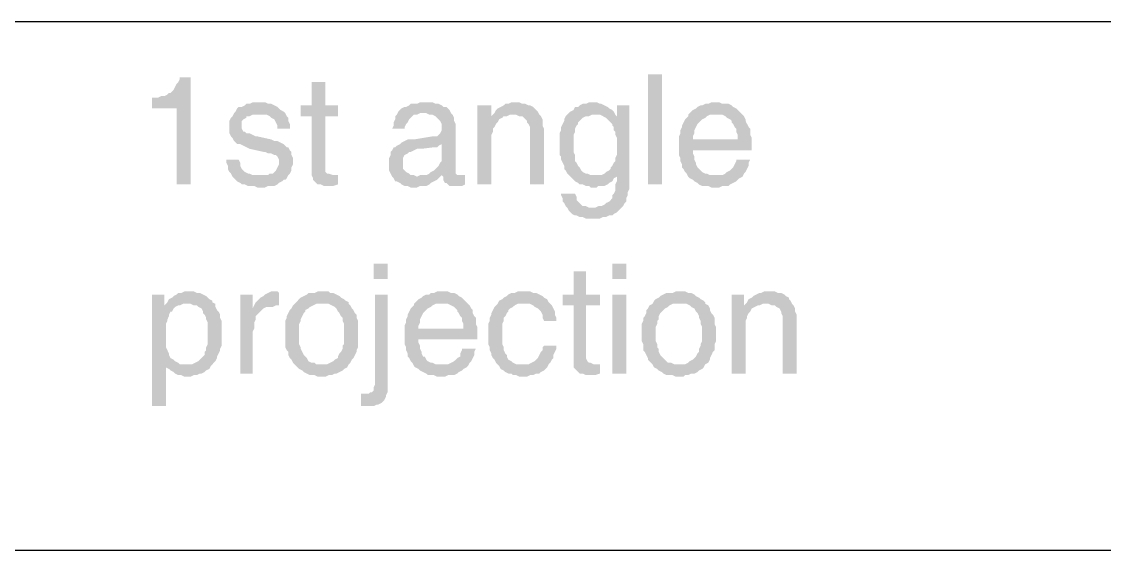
# Model space of a CAD drawing. Header units: millimetres. Extents: x 1336 to 2438, y 1230 to 1601.
# Drawn here: x 2333.88 to 2365.41, y 1323.27 to 1338.66 of the extents above; entities that cross this region are included whole.
import ezdxf

# ---------------------------------------------------------------- set-up
doc = ezdxf.new("R2010")
doc.units = ezdxf.units.MM

msp = doc.modelspace()

# ---------------------------------------------------------------- hatches: boundary and pattern name
at = {"transparency": 33554559}
for points in [[(2352.115, 1333.925), (2352.115, 1337.129), (2352.521, 1337.129), (2352.521, 1333.925)], [(2338.801, 1337.039), (2338.485, 1337.039), (2338.485, 1336.994), (2338.44, 1336.904), (2338.395, 1336.858), (2338.35, 1336.768), (2338.304, 1336.678), (2338.259, 1336.633), (2338.214, 1336.588), (2338.169, 1336.588), (2338.124, 1336.542), (2338.034, 1336.497), (2337.943, 1336.497), (2337.853, 1336.452), (2337.673, 1336.452), (2337.673, 1336.136), (2338.395, 1336.136), (2338.395, 1333.925), (2338.801, 1333.925)], [(2342.727, 1336.904), (2342.321, 1336.904), (2342.321, 1336.227), (2342.005, 1336.227), (2342.005, 1335.911), (2342.321, 1335.911), (2342.321, 1334.196), (2342.366, 1334.105), (2342.366, 1334.06), (2342.412, 1334.015), (2342.457, 1333.97), (2342.502, 1333.925), (2342.592, 1333.925), (2342.682, 1333.88), (2342.953, 1333.88), (2343.089, 1333.925), (2343.089, 1334.196), (2342.953, 1334.196), (2342.818, 1334.241), (2342.773, 1334.241), (2342.727, 1334.286), (2342.727, 1335.911), (2343.089, 1335.911), (2343.089, 1336.227), (2342.727, 1336.227)], [(2340.787, 1336.317), (2340.606, 1336.317), (2340.516, 1336.272), (2340.426, 1336.272), (2340.381, 1336.227), (2340.29, 1336.181), (2340.2, 1336.181), (2340.155, 1336.136), (2340.11, 1336.046), (2340.065, 1336.001), (2340.02, 1335.911), (2339.974, 1335.865), (2339.929, 1335.775), (2339.929, 1335.414), (2339.974, 1335.324), (2340.02, 1335.279), (2340.065, 1335.189), (2340.11, 1335.143), (2340.155, 1335.098), (2340.245, 1335.098), (2340.335, 1335.053), (2340.426, 1335.008), (2340.516, 1334.963), (2340.922, 1334.873), (2340.967, 1334.873), (2341.058, 1334.827), (2341.148, 1334.827), (2341.238, 1334.782), (2341.283, 1334.782), (2341.328, 1334.737), (2341.373, 1334.647), (2341.373, 1334.512), (2341.328, 1334.421), (2341.283, 1334.331), (2341.238, 1334.286), (2341.193, 1334.241), (2341.103, 1334.241), (2341.058, 1334.196), (2340.832, 1334.196), (2340.02, 1334.15), (2340.065, 1334.105), (2340.11, 1334.06), (2340.155, 1334.015), (2340.245, 1333.97), (2340.29, 1333.925), (2340.381, 1333.925), (2340.471, 1333.88), (2340.651, 1333.88), (2340.742, 1333.835), (2340.967, 1333.835), (2341.058, 1333.88), (2341.238, 1333.88), (2341.328, 1333.925), (2341.373, 1333.97), (2341.464, 1334.015), (2341.509, 1334.06), (2341.554, 1334.06), (2341.599, 1334.105), (2341.644, 1334.196), (2341.689, 1334.241), (2341.735, 1334.331), (2341.735, 1334.421), (2341.78, 1334.512), (2341.78, 1334.602), (2341.78, 1334.692), (2341.735, 1334.782), (2341.735, 1334.873), (2341.689, 1334.918), (2341.644, 1335.008), (2341.599, 1335.008), (2341.554, 1335.053), (2341.509, 1335.098), (2341.419, 1335.143), (2341.328, 1335.189), (2341.238, 1335.189), (2341.148, 1335.234), (2340.742, 1335.324), (2340.697, 1335.324), (2340.606, 1335.369), (2340.516, 1335.414), (2340.426, 1335.414), (2340.381, 1335.459), (2340.335, 1335.459), (2340.29, 1335.55), (2340.29, 1335.775), (2340.335, 1335.82), (2340.426, 1335.865), (2340.426, 1335.911), (2340.516, 1335.911), (2340.606, 1335.956), (2340.787, 1335.956), (2341.554, 1336.001), (2341.509, 1336.046), (2341.419, 1336.091), (2341.373, 1336.136), (2341.328, 1336.181), (2341.238, 1336.227), (2341.148, 1336.272), (2341.058, 1336.272), (2340.967, 1336.317), (2340.877, 1336.317)], [(2345.661, 1336.317), (2345.481, 1336.317), (2345.39, 1336.272), (2345.21, 1336.272), (2345.165, 1336.227), (2345.074, 1336.181), (2345.029, 1336.181), (2344.939, 1336.136), (2344.894, 1336.091), (2344.849, 1336.046), (2344.804, 1335.956), (2344.758, 1335.911), (2344.758, 1335.82), (2344.713, 1335.73), (2344.713, 1335.64), (2344.668, 1335.55), (2345.029, 1335.55), (2345.029, 1335.595), (2345.074, 1335.685), (2345.119, 1335.73), (2345.165, 1335.82), (2345.21, 1335.865), (2345.255, 1335.911), (2345.3, 1335.956), (2345.39, 1335.956), (2345.481, 1336.001), (2346.383, 1336.001), (2346.338, 1336.091), (2346.293, 1336.136), (2346.248, 1336.181), (2346.157, 1336.181), (2346.112, 1336.227), (2346.022, 1336.272), (2345.932, 1336.272), (2345.842, 1336.317), (2345.751, 1336.317)], [(2347.557, 1336.227), (2347.15, 1336.227), (2347.15, 1333.925), (2347.557, 1333.925), (2347.557, 1335.143), (2347.557, 1335.369), (2347.602, 1335.459), (2347.602, 1335.55), (2347.647, 1335.595), (2347.692, 1335.685), (2347.737, 1335.73), (2347.737, 1335.73), (2347.782, 1335.82), (2347.873, 1335.865), (2347.557, 1335.911)], [(2348.279, 1336.317), (2348.143, 1336.317), (2348.053, 1336.272), (2347.963, 1336.272), (2347.918, 1336.227), (2347.827, 1336.181), (2347.737, 1336.136), (2347.692, 1336.091), (2347.647, 1336.001), (2347.557, 1335.911), (2347.873, 1335.865), (2347.918, 1335.911), (2348.008, 1335.911), (2348.098, 1335.956), (2348.956, 1335.956), (2348.911, 1336.046), (2348.865, 1336.091), (2348.82, 1336.136), (2348.775, 1336.181), (2348.685, 1336.227), (2348.64, 1336.227), (2348.549, 1336.272), (2348.459, 1336.272), (2348.369, 1336.317)], [(2350.535, 1336.317), (2350.4, 1336.317), (2350.31, 1336.272), (2350.219, 1336.272), (2350.129, 1336.227), (2350.084, 1336.181), (2349.994, 1336.181), (2349.949, 1336.091), (2349.858, 1336.046), (2349.813, 1336.001), (2349.768, 1335.956), (2350.716, 1335.956), (2350.806, 1335.911), (2350.896, 1335.865), (2351.212, 1335.911), (2351.167, 1335.956), (2351.167, 1335.956), (2351.122, 1336.046), (2351.077, 1336.091), (2350.987, 1336.136), (2350.942, 1336.181), (2350.851, 1336.227), (2350.761, 1336.272), (2350.716, 1336.272), (2350.626, 1336.317)], [(2351.573, 1336.227), (2351.212, 1336.227), (2351.212, 1335.911), (2350.896, 1335.865), (2350.942, 1335.82), (2350.987, 1335.775), (2351.077, 1335.685), (2351.077, 1335.64), (2351.122, 1335.595), (2351.122, 1335.504), (2351.167, 1335.459), (2351.167, 1335.369), (2351.212, 1335.279), (2351.212, 1334.782), (2351.167, 1334.692), (2351.167, 1334.602), (2351.122, 1334.557), (2351.077, 1334.466), (2351.032, 1334.421), (2351.032, 1334.376), (2350.987, 1334.331), (2350.896, 1334.286), (2350.851, 1334.241), (2350.761, 1334.196), (2350.58, 1334.196), (2351.212, 1334.15), (2351.212, 1334.015), (2351.167, 1333.925), (2351.167, 1333.744), (2351.122, 1333.654), (2351.077, 1333.609), (2351.077, 1333.519), (2351.032, 1333.473), (2350.987, 1333.428), (2350.896, 1333.383), (2350.851, 1333.338), (2350.761, 1333.293), (2350.671, 1333.293), (2350.58, 1333.248), (2350.49, 1333.248), (2351.348, 1333.248), (2351.393, 1333.293), (2351.438, 1333.383), (2351.483, 1333.428), (2351.483, 1333.519), (2351.528, 1333.609), (2351.528, 1333.699), (2351.573, 1333.789), (2351.573, 1334.06)], [(2354.101, 1336.317), (2353.965, 1336.317), (2353.875, 1336.272), (2353.785, 1336.272), (2353.695, 1336.227), (2353.649, 1336.227), (2353.559, 1336.181), (2353.514, 1336.136), (2353.424, 1336.091), (2353.379, 1336.046), (2353.288, 1335.956), (2354.281, 1335.956), (2354.372, 1335.911), (2354.417, 1335.865), (2354.507, 1335.82), (2354.552, 1335.775), (2354.552, 1335.73), (2354.597, 1335.685), (2354.642, 1335.595), (2354.687, 1335.55), (2354.687, 1335.459), (2354.733, 1335.369), (2354.733, 1335.234), (2353.018, 1335.234), (2353.018, 1334.782), (2353.063, 1334.692), (2353.063, 1334.602), (2353.108, 1334.512), (2353.108, 1334.421), (2353.153, 1334.376), (2353.198, 1334.286), (2353.243, 1334.241), (2353.288, 1334.15), (2354.101, 1334.196), (2353.92, 1334.196), (2353.83, 1334.241), (2353.785, 1334.241), (2353.695, 1334.286), (2353.649, 1334.331), (2353.559, 1334.421), (2353.559, 1334.421), (2353.514, 1334.512), (2353.514, 1334.557), (2353.469, 1334.647), (2353.469, 1334.737), (2353.424, 1334.827), (2353.424, 1334.918), (2355.139, 1334.918), (2355.139, 1335.279), (2355.094, 1335.369), (2355.094, 1335.55), (2355.049, 1335.595), (2355.003, 1335.685), (2354.958, 1335.775), (2354.958, 1335.82), (2354.913, 1335.911), (2354.868, 1335.956), (2354.823, 1336.001), (2354.733, 1336.091), (2354.687, 1336.136), (2354.597, 1336.181), (2354.552, 1336.227), (2354.462, 1336.272), (2354.281, 1336.272), (2354.191, 1336.317)], [(2341.554, 1336.001), (2340.787, 1335.956), (2341.012, 1335.956), (2341.103, 1335.911), (2341.148, 1335.865), (2341.148, 1335.865), (2341.238, 1335.82), (2341.283, 1335.73), (2341.328, 1335.64), (2341.328, 1335.55), (2341.689, 1335.55), (2341.689, 1335.685), (2341.644, 1335.775), (2341.644, 1335.865), (2341.599, 1335.911)], [(2346.383, 1336.001), (2345.571, 1336.001), (2345.661, 1336.001), (2345.751, 1335.956), (2345.842, 1335.956), (2345.932, 1335.911), (2345.977, 1335.865), (2346.022, 1335.82), (2346.067, 1335.775), (2346.112, 1335.685), (2346.112, 1335.504), (2346.067, 1335.414), (2346.022, 1335.369), (2345.977, 1335.324), (2345.842, 1335.324), (2345.3, 1335.234), (2345.119, 1335.234), (2345.029, 1335.189), (2344.939, 1335.143), (2344.894, 1335.098), (2346.112, 1335.098), (2346.112, 1334.692), (2346.112, 1334.602), (2346.067, 1334.557), (2346.022, 1334.466), (2345.977, 1334.421), (2345.887, 1334.331), (2345.887, 1334.331), (2345.796, 1334.286), (2345.751, 1334.241), (2345.661, 1334.196), (2345.481, 1334.196), (2345.39, 1334.15), (2344.668, 1334.15), (2344.713, 1334.105), (2344.758, 1334.015), (2344.804, 1334.015), (2344.894, 1333.97), (2344.939, 1333.925), (2345.029, 1333.88), (2345.119, 1333.88), (2345.21, 1333.835), (2345.39, 1333.835), (2345.481, 1333.88), (2345.661, 1333.88), (2345.751, 1333.925), (2345.796, 1333.97), (2345.887, 1334.015), (2345.977, 1334.06), (2346.022, 1334.105), (2346.067, 1334.15), (2346.112, 1334.196), (2346.564, 1334.196), (2346.519, 1334.241), (2346.519, 1335.685), (2346.473, 1335.775), (2346.473, 1335.865), (2346.428, 1335.956)], [(2348.956, 1335.956), (2348.188, 1335.956), (2348.279, 1335.956), (2348.369, 1335.911), (2348.459, 1335.911), (2348.504, 1335.865), (2348.549, 1335.82), (2348.595, 1335.775), (2348.595, 1335.73), (2348.64, 1335.685), (2348.685, 1335.595), (2348.685, 1333.925), (2349.091, 1333.925), (2349.091, 1335.55), (2349.046, 1335.64), (2349.046, 1335.82), (2349.001, 1335.911)], [(2349.768, 1335.956), (2349.723, 1335.911), (2349.678, 1335.82), (2349.678, 1335.775), (2349.633, 1335.685), (2349.588, 1335.595), (2349.588, 1335.504), (2349.542, 1335.414), (2349.542, 1334.782), (2349.588, 1334.737), (2349.588, 1334.647), (2349.633, 1334.557), (2349.678, 1334.466), (2349.678, 1334.376), (2349.723, 1334.331), (2349.768, 1334.241), (2349.813, 1334.196), (2349.858, 1334.15), (2349.949, 1334.06), (2349.994, 1334.015), (2350.084, 1333.97), (2350.129, 1333.925), (2350.219, 1333.925), (2350.31, 1333.88), (2350.4, 1333.88), (2350.445, 1333.835), (2350.626, 1333.835), (2350.671, 1333.88), (2350.851, 1333.88), (2350.942, 1333.925), (2350.987, 1333.97), (2351.077, 1334.015), (2351.122, 1334.105), (2351.212, 1334.15), (2351.212, 1334.15), (2350.58, 1334.196), (2350.445, 1334.196), (2350.355, 1334.241), (2350.31, 1334.241), (2350.219, 1334.286), (2350.174, 1334.331), (2350.129, 1334.421), (2350.084, 1334.466), (2350.039, 1334.557), (2349.994, 1334.602), (2349.994, 1334.782), (2349.949, 1334.873), (2349.949, 1335.369), (2349.994, 1335.459), (2349.994, 1335.55), (2350.039, 1335.64), (2350.084, 1335.685), (2350.084, 1335.73), (2350.129, 1335.775), (2350.174, 1335.82), (2350.219, 1335.865), (2350.31, 1335.911), (2350.4, 1335.911), (2350.49, 1335.956), (2350.58, 1335.956)], [(2353.288, 1335.956), (2353.288, 1335.911), (2353.243, 1335.865), (2353.198, 1335.82), (2353.153, 1335.73), (2353.108, 1335.64), (2353.108, 1335.595), (2353.063, 1335.504), (2353.063, 1335.414), (2353.018, 1335.324), (2353.018, 1335.234), (2353.424, 1335.234), (2353.424, 1335.324), (2353.469, 1335.414), (2353.469, 1335.504), (2353.514, 1335.595), (2353.559, 1335.685), (2353.604, 1335.73), (2353.649, 1335.775), (2353.695, 1335.82), (2353.785, 1335.865), (2353.83, 1335.911), (2353.92, 1335.956), (2354.101, 1335.956)], [(2344.894, 1335.098), (2344.804, 1335.053), (2344.758, 1335.008), (2344.713, 1335.008), (2344.668, 1334.918), (2344.623, 1334.873), (2344.623, 1334.782), (2344.578, 1334.692), (2344.578, 1334.512), (2344.578, 1334.331), (2344.623, 1334.241), (2344.668, 1334.15), (2345.39, 1334.15), (2345.3, 1334.196), (2345.21, 1334.196), (2345.165, 1334.241), (2345.074, 1334.286), (2345.029, 1334.331), (2344.984, 1334.376), (2344.984, 1334.692), (2345.029, 1334.782), (2345.119, 1334.827), (2345.165, 1334.873), (2345.21, 1334.873), (2345.3, 1334.918), (2345.39, 1334.963), (2345.526, 1334.963), (2345.887, 1335.008), (2345.977, 1335.008), (2346.022, 1335.053), (2346.112, 1335.098)], [(2340.2, 1334.647), (2339.839, 1334.647), (2339.839, 1334.557), (2339.884, 1334.466), (2339.884, 1334.376), (2339.929, 1334.286), (2339.974, 1334.241), (2340.02, 1334.15), (2340.832, 1334.196), (2340.606, 1334.196), (2340.516, 1334.241), (2340.471, 1334.241), (2340.381, 1334.286), (2340.335, 1334.331), (2340.29, 1334.376), (2340.245, 1334.466), (2340.245, 1334.557)], [(2355.094, 1334.647), (2354.687, 1334.647), (2354.687, 1334.602), (2354.642, 1334.512), (2354.597, 1334.421), (2354.552, 1334.376), (2354.507, 1334.331), (2354.417, 1334.286), (2354.372, 1334.241), (2354.281, 1334.196), (2354.101, 1334.196), (2353.288, 1334.15), (2353.288, 1334.15), (2353.334, 1334.105), (2353.424, 1334.06), (2353.469, 1334.015), (2353.559, 1333.97), (2353.604, 1333.925), (2353.695, 1333.88), (2353.875, 1333.88), (2353.965, 1333.835), (2354.191, 1333.835), (2354.281, 1333.88), (2354.462, 1333.88), (2354.507, 1333.925), (2354.597, 1333.97), (2354.687, 1334.015), (2354.733, 1334.06), (2354.778, 1334.105), (2354.868, 1334.15), (2354.913, 1334.241), (2354.958, 1334.286), (2355.003, 1334.376), (2355.049, 1334.466), (2355.049, 1334.557)], [(2346.564, 1334.196), (2346.112, 1334.196), (2346.157, 1334.15), (2346.654, 1334.196), (2346.609, 1334.196)], [(2346.789, 1334.196), (2346.654, 1334.196), (2346.157, 1334.15), (2346.157, 1334.06), (2346.203, 1333.97), (2346.248, 1333.97), (2346.293, 1333.925), (2346.338, 1333.88), (2346.699, 1333.88), (2346.789, 1333.925)], [(2349.994, 1333.654), (2349.588, 1333.654), (2349.588, 1333.609), (2349.633, 1333.519), (2349.633, 1333.428), (2349.678, 1333.383), (2349.723, 1333.293), (2349.768, 1333.248), (2349.813, 1333.158), (2349.858, 1333.112), (2349.903, 1333.067), (2349.994, 1333.022), (2350.039, 1333.022), (2350.129, 1332.977), (2350.219, 1332.977), (2350.31, 1332.932), (2350.716, 1332.932), (2350.806, 1332.977), (2350.896, 1332.977), (2350.987, 1333.022), (2351.077, 1333.022), (2351.122, 1333.067), (2351.212, 1333.112), (2351.257, 1333.158), (2351.303, 1333.203), (2351.348, 1333.248), (2350.4, 1333.248), (2350.31, 1333.293), (2350.219, 1333.293), (2350.174, 1333.338), (2350.129, 1333.383), (2350.039, 1333.473), (2350.039, 1333.564)], [(2344.533, 1331.172), (2344.533, 1331.623), (2344.127, 1331.623), (2344.127, 1331.172)], [(2350.31, 1331.397), (2349.949, 1331.397), (2349.949, 1330.72), (2349.633, 1330.72), (2349.633, 1330.404), (2349.949, 1330.404), (2349.949, 1328.599), (2349.994, 1328.554), (2350.039, 1328.509), (2350.084, 1328.464), (2350.129, 1328.419), (2350.219, 1328.419), (2350.31, 1328.374), (2350.58, 1328.374), (2350.716, 1328.419), (2350.716, 1328.689), (2350.535, 1328.689), (2350.445, 1328.735), (2350.4, 1328.735), (2350.355, 1328.78), (2350.31, 1328.87), (2350.31, 1330.404), (2350.716, 1330.404), (2350.716, 1330.72), (2350.31, 1330.72)], [(2351.483, 1331.172), (2351.483, 1331.623), (2351.077, 1331.623), (2351.077, 1331.172)], [(2338.711, 1330.811), (2338.62, 1330.811), (2338.53, 1330.766), (2338.44, 1330.766), (2338.395, 1330.72), (2338.304, 1330.675), (2338.259, 1330.63), (2338.169, 1330.585), (2338.124, 1330.495), (2338.079, 1330.45), (2338.034, 1330.404), (2338.485, 1330.404), (2338.575, 1330.45), (2338.666, 1330.45), (2339.433, 1330.495), (2339.433, 1330.54), (2339.343, 1330.585), (2339.297, 1330.63), (2339.252, 1330.675), (2339.162, 1330.72), (2339.072, 1330.766), (2338.981, 1330.766), (2338.891, 1330.811), (2338.801, 1330.811)], [(2341.238, 1330.811), (2341.148, 1330.811), (2341.058, 1330.766), (2340.967, 1330.72), (2340.922, 1330.675), (2340.832, 1330.63), (2340.787, 1330.585), (2340.697, 1330.495), (2340.697, 1330.495), (2340.651, 1330.404), (2341.373, 1330.404), (2341.373, 1330.766), (2341.328, 1330.811)], [(2342.592, 1330.811), (2342.502, 1330.811), (2342.412, 1330.766), (2342.231, 1330.766), (2342.186, 1330.72), (2342.096, 1330.675), (2342.005, 1330.63), (2341.96, 1330.585), (2341.915, 1330.54), (2341.825, 1330.45), (2341.825, 1330.45), (2341.78, 1330.404), (2341.735, 1330.314), (2341.689, 1330.269), (2341.644, 1330.179), (2341.599, 1330.089), (2341.599, 1330.043), (2341.554, 1329.953), (2341.554, 1329.186), (2341.599, 1329.096), (2341.644, 1329.051), (2341.644, 1328.96), (2341.689, 1328.87), (2341.735, 1328.825), (2341.78, 1328.735), (2341.825, 1328.689), (2342.592, 1328.689), (2342.457, 1328.689), (2342.412, 1328.735), (2342.321, 1328.735), (2342.231, 1328.78), (2342.186, 1328.87), (2342.141, 1328.915), (2342.096, 1328.96), (2342.05, 1329.051), (2342.005, 1329.141), (2342.005, 1329.186), (2341.96, 1329.276), (2341.96, 1329.863), (2342.005, 1329.953), (2342.005, 1329.998), (2342.05, 1330.089), (2342.096, 1330.179), (2342.141, 1330.224), (2342.141, 1330.269), (2342.231, 1330.314), (2342.276, 1330.359), (2342.366, 1330.404), (2342.457, 1330.45), (2342.592, 1330.45), (2343.404, 1330.495), (2343.314, 1330.54), (2343.269, 1330.585), (2343.179, 1330.63), (2343.134, 1330.675), (2343.043, 1330.72), (2342.953, 1330.766), (2342.863, 1330.766), (2342.818, 1330.811), (2342.727, 1330.811)], [(2346.112, 1330.811), (2345.977, 1330.811), (2345.887, 1330.766), (2345.796, 1330.766), (2345.751, 1330.72), (2345.661, 1330.72), (2345.571, 1330.675), (2345.526, 1330.63), (2345.435, 1330.585), (2345.39, 1330.54), (2345.3, 1330.45), (2346.293, 1330.45), (2346.383, 1330.404), (2346.473, 1330.359), (2346.519, 1330.314), (2346.564, 1330.269), (2346.564, 1330.224), (2346.609, 1330.179), (2346.654, 1330.089), (2346.699, 1330.043), (2346.699, 1329.953), (2346.744, 1329.863), (2346.744, 1329.728), (2345.029, 1329.728), (2345.029, 1329.276), (2345.074, 1329.186), (2345.074, 1329.096), (2345.119, 1329.005), (2345.119, 1328.915), (2345.165, 1328.87), (2345.21, 1328.78), (2345.255, 1328.735), (2345.3, 1328.644), (2346.112, 1328.689), (2345.932, 1328.689), (2345.842, 1328.735), (2345.796, 1328.735), (2345.706, 1328.78), (2345.661, 1328.825), (2345.616, 1328.915), (2345.571, 1328.915), (2345.526, 1329.005), (2345.526, 1329.051), (2345.481, 1329.141), (2345.481, 1329.231), (2345.435, 1329.321), (2345.435, 1329.412), (2347.15, 1329.412), (2347.15, 1329.773), (2347.105, 1329.863), (2347.105, 1330.043), (2347.06, 1330.089), (2347.015, 1330.179), (2347.015, 1330.269), (2346.97, 1330.314), (2346.925, 1330.404), (2346.88, 1330.45), (2346.834, 1330.495), (2346.744, 1330.585), (2346.699, 1330.63), (2346.609, 1330.675), (2346.564, 1330.72), (2346.473, 1330.766), (2346.383, 1330.766), (2346.293, 1330.811), (2346.203, 1330.811)], [(2348.504, 1330.811), (2348.324, 1330.811), (2348.234, 1330.766), (2348.143, 1330.766), (2348.053, 1330.72), (2348.008, 1330.675), (2347.918, 1330.63), (2347.873, 1330.585), (2347.782, 1330.54), (2347.737, 1330.45), (2348.685, 1330.45), (2348.775, 1330.404), (2348.82, 1330.359), (2348.911, 1330.314), (2348.956, 1330.269), (2349.001, 1330.224), (2349.046, 1330.134), (2349.046, 1330.043), (2349.091, 1329.953), (2349.452, 1329.953), (2349.452, 1330.043), (2349.407, 1330.134), (2349.407, 1330.224), (2349.362, 1330.314), (2349.317, 1330.404), (2349.272, 1330.45), (2349.226, 1330.495), (2349.181, 1330.585), (2349.181, 1330.585), (2349.091, 1330.63), (2349.046, 1330.675), (2348.956, 1330.72), (2348.865, 1330.766), (2348.775, 1330.766), (2348.685, 1330.811), (2348.595, 1330.811)], [(2353.018, 1330.811), (2352.927, 1330.811), (2352.837, 1330.766), (2352.657, 1330.766), (2352.566, 1330.72), (2352.476, 1330.675), (2352.431, 1330.63), (2352.341, 1330.585), (2352.295, 1330.54), (2352.25, 1330.45), (2352.25, 1330.45), (2352.16, 1330.404), (2352.115, 1330.314), (2352.07, 1330.269), (2352.07, 1330.179), (2352.025, 1330.089), (2351.98, 1330.043), (2351.98, 1329.953), (2351.934, 1329.863), (2351.934, 1329.366), (2351.98, 1329.276), (2351.98, 1329.096), (2352.025, 1329.051), (2352.07, 1328.96), (2352.115, 1328.87), (2352.115, 1328.825), (2352.205, 1328.735), (2352.25, 1328.689), (2353.018, 1328.689), (2352.882, 1328.689), (2352.792, 1328.735), (2352.702, 1328.735), (2352.657, 1328.78), (2352.566, 1328.87), (2352.521, 1328.915), (2352.476, 1328.96), (2352.431, 1329.051), (2352.431, 1329.141), (2352.386, 1329.186), (2352.386, 1329.276), (2352.341, 1329.366), (2352.341, 1329.773), (2352.386, 1329.863), (2352.386, 1329.953), (2352.431, 1329.998), (2352.431, 1330.089), (2352.476, 1330.179), (2352.521, 1330.224), (2352.566, 1330.269), (2352.611, 1330.314), (2352.702, 1330.359), (2352.747, 1330.404), (2352.837, 1330.45), (2353.018, 1330.45), (2353.785, 1330.495), (2353.74, 1330.54), (2353.649, 1330.585), (2353.604, 1330.63), (2353.514, 1330.675), (2353.469, 1330.72), (2353.379, 1330.766), (2353.288, 1330.766), (2353.198, 1330.811), (2353.108, 1330.811)], [(2355.635, 1330.811), (2355.5, 1330.811), (2355.41, 1330.766), (2355.364, 1330.766), (2355.274, 1330.72), (2355.184, 1330.675), (2355.139, 1330.63), (2355.049, 1330.585), (2355.003, 1330.495), (2354.913, 1330.404), (2355.229, 1330.359), (2355.319, 1330.404), (2355.364, 1330.404), (2355.455, 1330.45), (2356.312, 1330.45), (2356.267, 1330.54), (2356.222, 1330.585), (2356.222, 1330.63), (2356.132, 1330.675), (2356.087, 1330.72), (2355.996, 1330.766), (2355.906, 1330.766), (2355.816, 1330.811), (2355.726, 1330.811)], [(2338.034, 1330.72), (2337.673, 1330.72), (2337.673, 1327.471), (2338.079, 1327.471), (2338.079, 1328.644), (2338.666, 1328.689), (2338.485, 1328.689), (2338.44, 1328.735), (2338.35, 1328.78), (2338.304, 1328.825), (2338.214, 1328.87), (2338.169, 1328.96), (2338.169, 1329.005), (2338.124, 1329.096), (2338.079, 1329.186), (2338.079, 1329.863), (2338.124, 1329.953), (2338.124, 1329.998), (2338.169, 1330.089), (2338.169, 1330.134), (2338.214, 1330.224), (2338.259, 1330.224), (2338.304, 1330.314), (2338.35, 1330.359), (2338.44, 1330.404), (2338.034, 1330.404)], [(2339.433, 1330.495), (2338.666, 1330.45), (2338.801, 1330.45), (2338.891, 1330.404), (2338.981, 1330.404), (2339.027, 1330.359), (2339.117, 1330.314), (2339.162, 1330.224), (2339.162, 1330.179), (2339.207, 1330.134), (2339.252, 1330.043), (2339.252, 1329.998), (2339.297, 1329.908), (2339.297, 1329.592), (2339.297, 1329.276), (2339.252, 1329.186), (2339.252, 1329.096), (2339.207, 1329.051), (2339.207, 1328.96), (2339.162, 1328.915), (2339.117, 1328.87), (2339.072, 1328.825), (2339.027, 1328.78), (2338.936, 1328.735), (2338.846, 1328.689), (2338.666, 1328.689), (2338.079, 1328.644), (2338.079, 1328.599), (2338.169, 1328.554), (2338.214, 1328.509), (2338.304, 1328.464), (2338.35, 1328.419), (2338.44, 1328.374), (2338.53, 1328.374), (2338.62, 1328.328), (2338.801, 1328.328), (2338.891, 1328.374), (2338.981, 1328.374), (2339.072, 1328.419), (2339.117, 1328.419), (2339.207, 1328.464), (2339.252, 1328.509), (2339.343, 1328.554), (2339.388, 1328.644), (2339.433, 1328.689), (2339.478, 1328.735), (2339.523, 1328.78), (2339.568, 1328.87), (2339.568, 1328.915), (2339.613, 1329.005), (2339.658, 1329.096), (2339.658, 1329.141), (2339.704, 1329.231), (2339.704, 1329.953), (2339.658, 1330.043), (2339.658, 1330.134), (2339.613, 1330.224), (2339.568, 1330.269), (2339.523, 1330.359), (2339.523, 1330.45)], [(2340.606, 1330.72), (2340.245, 1330.72), (2340.245, 1328.419), (2340.606, 1328.419), (2340.606, 1329.637), (2340.651, 1329.728), (2340.651, 1329.908), (2340.697, 1329.998), (2340.697, 1330.089), (2340.742, 1330.134), (2340.787, 1330.179), (2340.832, 1330.224), (2340.877, 1330.269), (2340.922, 1330.314), (2340.606, 1330.314)], [(2343.404, 1330.495), (2342.592, 1330.45), (2342.818, 1330.45), (2342.908, 1330.404), (2342.998, 1330.359), (2343.043, 1330.314), (2343.089, 1330.224), (2343.134, 1330.179), (2343.179, 1330.089), (2343.224, 1330.043), (2343.224, 1329.953), (2343.269, 1329.863), (2343.269, 1329.276), (2343.224, 1329.231), (2343.224, 1329.141), (2343.179, 1329.051), (2343.134, 1329.005), (2343.089, 1328.915), (2343.089, 1328.87), (2342.998, 1328.825), (2342.953, 1328.78), (2342.863, 1328.735), (2342.773, 1328.689), (2341.825, 1328.689), (2341.915, 1328.599), (2341.96, 1328.554), (2342.05, 1328.509), (2342.096, 1328.464), (2342.186, 1328.419), (2342.276, 1328.374), (2342.412, 1328.374), (2342.502, 1328.328), (2342.727, 1328.328), (2342.818, 1328.374), (2342.908, 1328.374), (2342.998, 1328.419), (2343.043, 1328.419), (2343.134, 1328.464), (2343.224, 1328.509), (2343.269, 1328.554), (2343.359, 1328.599), (2343.404, 1328.689), (2343.404, 1328.689), (2343.45, 1328.735), (2343.495, 1328.825), (2343.54, 1328.87), (2343.585, 1328.96), (2343.63, 1329.051), (2343.63, 1329.096), (2343.675, 1329.186), (2343.675, 1329.592), (2343.675, 1329.953), (2343.63, 1330.043), (2343.63, 1330.134), (2343.585, 1330.179), (2343.54, 1330.269), (2343.495, 1330.314), (2343.45, 1330.404), (2343.404, 1330.45)], [(2344.533, 1330.72), (2344.172, 1330.72), (2344.172, 1328.103), (2344.127, 1328.012), (2344.127, 1327.922), (2344.081, 1327.877), (2344.036, 1327.877), (2343.991, 1327.832), (2343.765, 1327.832), (2343.765, 1327.471), (2344.127, 1327.471), (2344.217, 1327.516), (2344.262, 1327.516), (2344.352, 1327.561), (2344.397, 1327.606), (2344.442, 1327.651), (2344.488, 1327.742), (2344.488, 1327.787), (2344.533, 1327.877), (2344.533, 1328.103)], [(2345.3, 1330.45), (2345.3, 1330.404), (2345.255, 1330.359), (2345.21, 1330.314), (2345.165, 1330.224), (2345.119, 1330.134), (2345.119, 1330.089), (2345.074, 1329.998), (2345.074, 1329.908), (2345.029, 1329.818), (2345.029, 1329.728), (2345.435, 1329.728), (2345.435, 1329.818), (2345.481, 1329.908), (2345.481, 1329.998), (2345.526, 1330.089), (2345.571, 1330.179), (2345.616, 1330.224), (2345.661, 1330.269), (2345.706, 1330.314), (2345.796, 1330.359), (2345.842, 1330.404), (2345.932, 1330.45), (2346.112, 1330.45)], [(2347.737, 1330.45), (2347.692, 1330.404), (2347.647, 1330.359), (2347.602, 1330.269), (2347.557, 1330.179), (2347.557, 1330.134), (2347.511, 1330.043), (2347.511, 1329.953), (2347.466, 1329.863), (2347.466, 1329.276), (2347.511, 1329.186), (2347.511, 1329.096), (2347.557, 1329.005), (2347.557, 1328.96), (2347.602, 1328.87), (2347.647, 1328.825), (2347.692, 1328.735), (2347.737, 1328.689), (2348.504, 1328.689), (2348.279, 1328.689), (2348.188, 1328.735), (2348.143, 1328.78), (2348.053, 1328.825), (2348.008, 1328.915), (2348.008, 1328.96), (2347.963, 1329.005), (2347.918, 1329.096), (2347.918, 1329.186), (2347.873, 1329.276), (2347.873, 1329.863), (2347.918, 1329.953), (2347.918, 1330.043), (2347.963, 1330.089), (2348.008, 1330.179), (2348.053, 1330.224), (2348.053, 1330.269), (2348.098, 1330.314), (2348.188, 1330.359), (2348.234, 1330.404), (2348.324, 1330.45), (2348.504, 1330.45)], [(2351.483, 1328.419), (2351.483, 1330.72), (2351.077, 1330.72), (2351.077, 1328.419)], [(2353.785, 1330.495), (2353.018, 1330.45), (2353.243, 1330.45), (2353.334, 1330.404), (2353.379, 1330.359), (2353.469, 1330.314), (2353.514, 1330.224), (2353.559, 1330.179), (2353.604, 1330.089), (2353.604, 1330.043), (2353.649, 1329.953), (2353.649, 1329.863), (2353.695, 1329.773), (2353.695, 1329.366), (2353.649, 1329.276), (2353.649, 1329.231), (2353.604, 1329.141), (2353.604, 1329.051), (2353.559, 1329.005), (2353.514, 1328.915), (2353.469, 1328.87), (2353.424, 1328.825), (2353.334, 1328.78), (2353.288, 1328.735), (2353.198, 1328.689), (2352.25, 1328.689), (2352.295, 1328.599), (2352.386, 1328.554), (2352.431, 1328.509), (2352.521, 1328.464), (2352.566, 1328.419), (2352.657, 1328.374), (2352.837, 1328.374), (2352.927, 1328.328), (2353.153, 1328.328), (2353.198, 1328.374), (2353.288, 1328.374), (2353.379, 1328.419), (2353.469, 1328.419), (2353.559, 1328.464), (2353.604, 1328.509), (2353.695, 1328.554), (2353.74, 1328.599), (2353.785, 1328.689), (2353.785, 1328.689), (2353.875, 1328.735), (2353.92, 1328.825), (2353.92, 1328.87), (2353.965, 1328.96), (2354.01, 1329.051), (2354.056, 1329.096), (2354.056, 1329.276), (2354.101, 1329.366), (2354.101, 1329.592), (2354.101, 1329.773), (2354.056, 1329.863), (2354.056, 1330.043), (2354.01, 1330.134), (2353.965, 1330.179), (2353.92, 1330.269), (2353.92, 1330.314), (2353.875, 1330.404), (2353.785, 1330.45)], [(2354.913, 1330.72), (2354.552, 1330.72), (2354.552, 1328.419), (2354.958, 1328.419), (2354.958, 1329.637), (2354.958, 1329.953), (2355.003, 1330.043), (2355.003, 1330.089), (2355.049, 1330.179), (2355.094, 1330.224), (2355.094, 1330.224), (2355.139, 1330.314), (2355.229, 1330.359), (2354.913, 1330.404)], [(2356.312, 1330.45), (2355.545, 1330.45), (2355.635, 1330.45), (2355.726, 1330.404), (2355.816, 1330.404), (2355.861, 1330.359), (2355.951, 1330.314), (2355.951, 1330.314), (2355.996, 1330.224), (2355.996, 1330.179), (2356.041, 1330.089), (2356.041, 1328.419), (2356.448, 1328.419), (2356.448, 1330.134), (2356.402, 1330.224), (2356.402, 1330.314), (2356.357, 1330.404)], [(2340.651, 1330.404), (2340.606, 1330.314), (2340.922, 1330.314), (2341.012, 1330.359), (2341.193, 1330.359), (2341.283, 1330.404)], [(2349.452, 1329.231), (2349.091, 1329.231), (2349.046, 1329.186), (2349.046, 1329.096), (2349.001, 1329.051), (2348.956, 1328.96), (2348.911, 1328.87), (2348.865, 1328.825), (2348.82, 1328.78), (2348.73, 1328.735), (2348.64, 1328.689), (2347.737, 1328.689), (2347.782, 1328.644), (2347.827, 1328.554), (2347.918, 1328.509), (2347.963, 1328.464), (2348.053, 1328.419), (2348.143, 1328.419), (2348.188, 1328.374), (2348.279, 1328.374), (2348.369, 1328.328), (2348.595, 1328.328), (2348.685, 1328.374), (2348.775, 1328.374), (2348.865, 1328.419), (2348.956, 1328.419), (2349.001, 1328.464), (2349.091, 1328.509), (2349.136, 1328.554), (2349.181, 1328.599), (2349.226, 1328.689), (2349.272, 1328.735), (2349.317, 1328.825), (2349.362, 1328.87), (2349.362, 1328.96), (2349.407, 1329.051), (2349.452, 1329.141)], [(2347.105, 1329.141), (2346.699, 1329.141), (2346.699, 1329.096), (2346.654, 1329.005), (2346.654, 1328.915), (2346.564, 1328.87), (2346.519, 1328.825), (2346.473, 1328.78), (2346.383, 1328.735), (2346.293, 1328.689), (2346.112, 1328.689), (2345.3, 1328.644), (2345.3, 1328.644), (2345.345, 1328.599), (2345.435, 1328.554), (2345.481, 1328.509), (2345.571, 1328.464), (2345.661, 1328.419), (2345.706, 1328.374), (2345.887, 1328.374), (2345.977, 1328.328), (2346.203, 1328.328), (2346.293, 1328.374), (2346.473, 1328.374), (2346.564, 1328.419), (2346.609, 1328.464), (2346.699, 1328.509), (2346.744, 1328.554), (2346.834, 1328.599), (2346.88, 1328.644), (2346.925, 1328.735), (2346.97, 1328.78), (2347.015, 1328.87), (2347.06, 1328.96), (2347.06, 1329.051)]]:
    msp.add_hatch(color=256, dxfattribs=at).paths.add_polyline_path(points)

# ---------------------------------------------------------------- linework, layer by layer
for points in [[(2037.074, 1338.664), (2433.512, 1338.664)], [(2037.074, 1323.274), (2386.145, 1323.274)]]:
    msp.add_lwpolyline(points)

doc.saveas('drawing.dxf')
